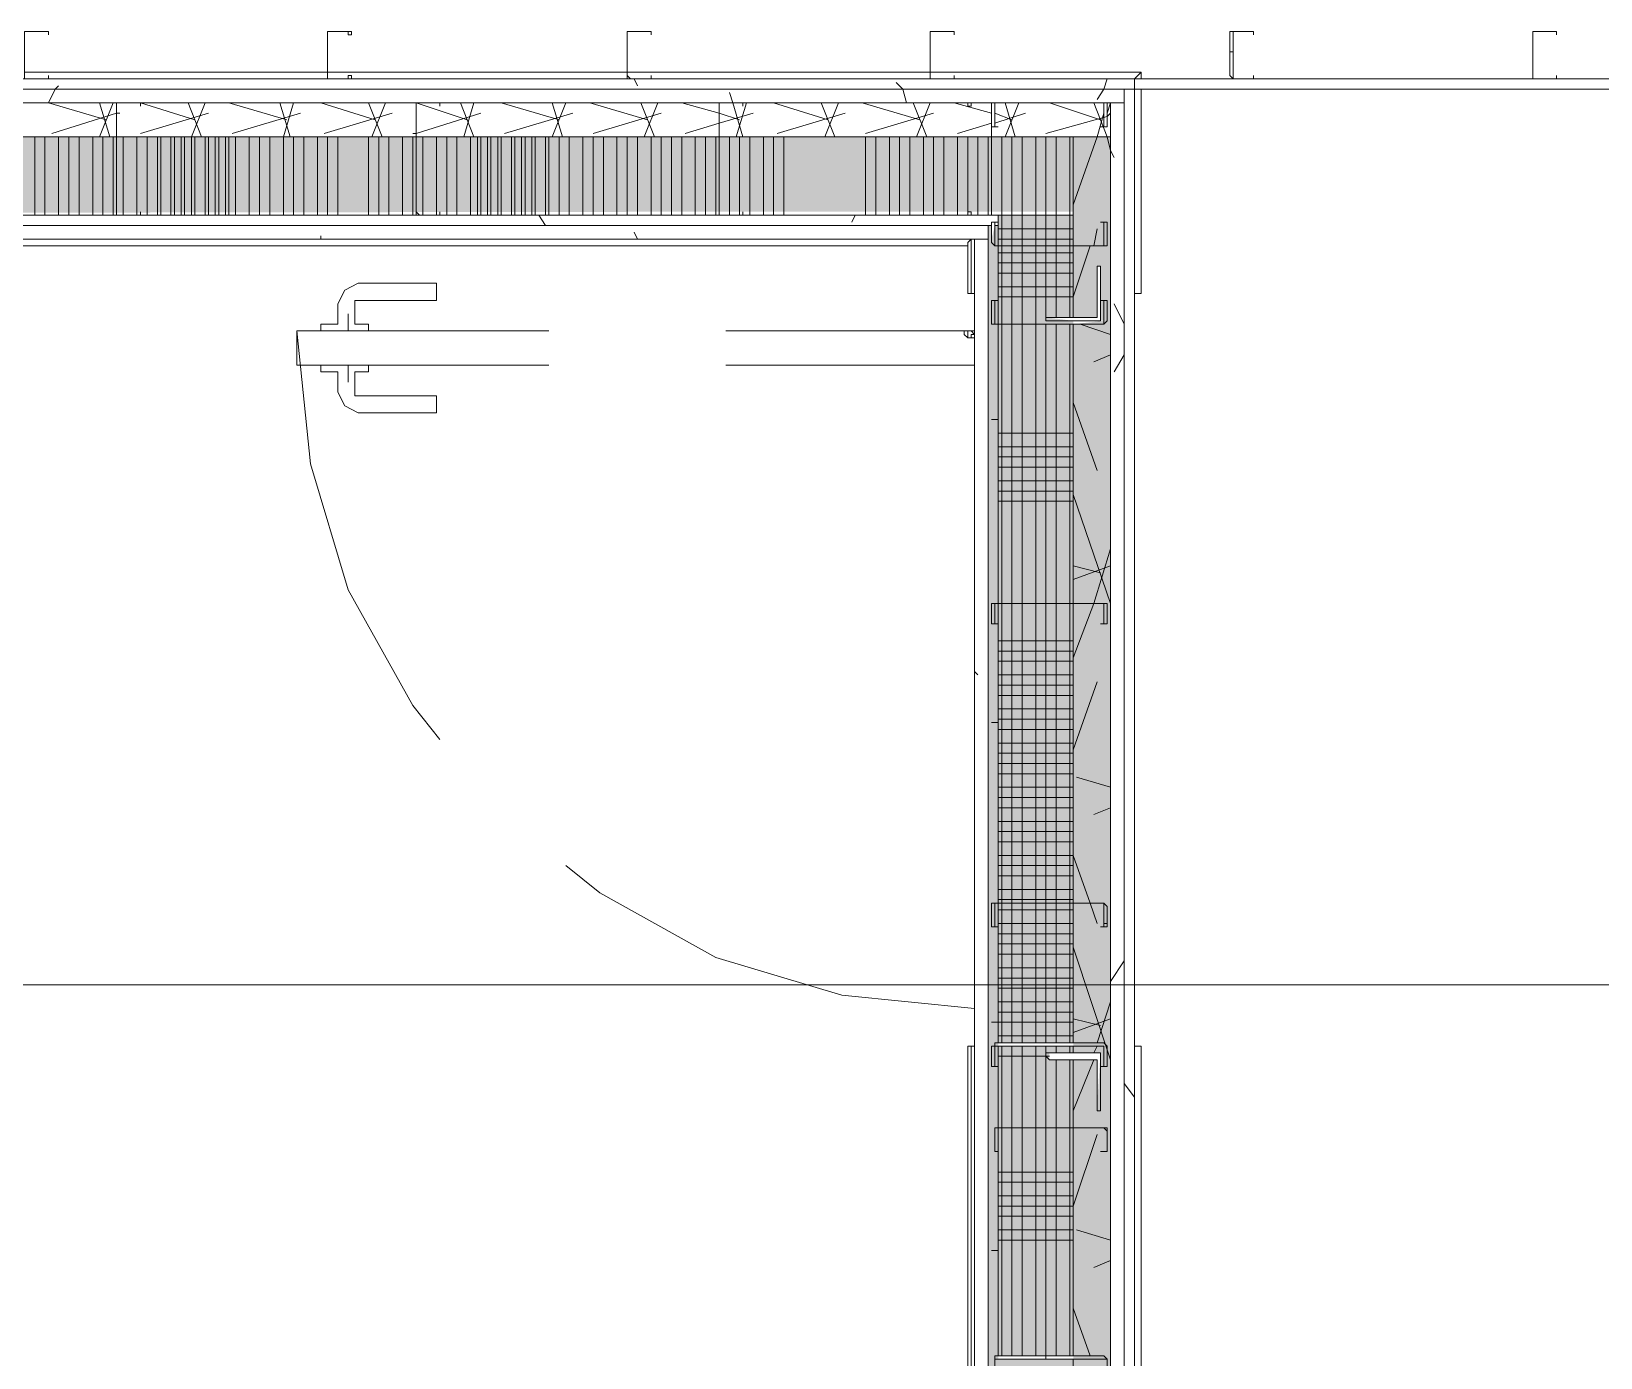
# Model space of a CAD drawing. Header units: metres. Extents: x -2 to 237, y -8 to 52.
# Drawn here: x 18.654 to 20.768, y 20.156 to 21.942 of the extents above; entities that cross this region are included whole.
import ezdxf

# ---------------------------------------------------------------- set-up
doc = ezdxf.new("R2010")
doc.units = ezdxf.units.M
doc.layers.add('HVAC - Ductos', color=5, linetype='Continuous', lineweight=0)
doc.layers.add('PDF2_Geometry', color=7, linetype='Continuous', lineweight=0, true_color=0xaaaaaa)
doc.layers.add('PDF2_Solid Fills', color=7, linetype='Continuous', lineweight=0, true_color=0xffffff)

msp = doc.modelspace()

# ---------------------------------------------------------------- hatches: boundary and pattern name
at = {"layer": 'PDF2_Solid Fills', "lineweight": 0, "transparency": 33554559}
for points in [[(19.4747, 21.6993), (20.0572, 21.6993), (20.0572, 21.8002), (16.191, 21.8002), (16.191, 21.6947)], [(20.0985, 21.5525), (20.0572, 21.5479), (20.0572, 20.5664), (20.0939, 20.5664), (20.0893, 20.4931), (20.0893, 20.5573), (20.0572, 20.5573), (20.0572, 17.3286), (20.1076, 17.3286), (20.1076, 21.8002), (20.0572, 21.8002), (20.0572, 21.6534), (20.0618, 21.6534), (20.0618, 21.5571), (20.0893, 21.5571), (20.0893, 21.6259), (20.0939, 21.6259), (20.0939, 21.5525)], [(20.0985, 21.5525), (20.0572, 21.5479), (20.0572, 20.5664), (20.0939, 20.5664), (20.0893, 20.4931), (20.0893, 20.5573), (20.0572, 20.5573), (20.0572, 17.3286), (20.1076, 17.3286), (20.1076, 21.8002), (20.0572, 21.8002), (20.0572, 21.5571), (20.0893, 21.5571), (20.0893, 21.6259), (20.0939, 21.6259), (20.0939, 21.5525)], [(19.9471, 21.6625), (19.9471, 21.6809), (19.9425, 21.6809), (19.9425, 17.4478), (19.9563, 17.4478), (19.9563, 21.6809), (19.9517, 21.6809)]]:
    msp.add_hatch(color=256, dxfattribs=at).paths.add_polyline_path(points)
h = msp.add_hatch(color=256, dxfattribs=at)
h.paths.add_polyline_path([(20.0572, 21.5571), (20.0572, 21.6947), (19.9563, 21.6947), (19.9563, 20.5802), (20.0572, 20.5802), (20.0572, 21.5479), (19.9609, 21.5525), (20.0205, 21.5571)])
h.paths.add_polyline_path([(20.0572, 18.122), (19.9563, 18.122), (19.9563, 17.4295), (20.0572, 17.4295)])
h.paths.add_polyline_path([(20.0572, 20.1537), (19.9563, 20.1537), (19.9563, 18.1266), (20.0572, 18.1266)])
h.paths.add_polyline_path([(20.0572, 20.5756), (19.9563, 20.5756), (19.9563, 20.1583), (20.0572, 20.1583), (20.0572, 20.5573), (20.0251, 20.5573), (20.0251, 20.5664), (20.0572, 20.5664)])
h = msp.add_hatch(color=256, dxfattribs=at)
h.paths.add_polyline_path([(20.0572, 21.5571), (20.0572, 21.6947), (19.9563, 21.6947), (19.9563, 20.5802), (20.0572, 20.5802), (20.0572, 21.5525), (20.0205, 21.5571)])
h.paths.add_polyline_path([(20.0572, 18.122), (19.9563, 18.122), (19.9563, 17.4295), (20.0572, 17.4295)])
h.paths.add_polyline_path([(20.0572, 20.1537), (19.9563, 20.1537), (19.9563, 18.1266), (20.0572, 18.1266)])
h.paths.add_polyline_path([(20.0572, 20.5756), (19.9563, 20.5756), (19.9563, 20.1583), (20.0572, 20.1583), (20.0572, 20.5573), (20.0251, 20.5573), (20.0251, 20.5664), (20.0572, 20.5664)])

# ---------------------------------------------------------------- linework, layer by layer
at = {"layer": 'HVAC - Ductos', "lineweight": 0}
msp.add_lwpolyline([(14.3106, 20.6582), (21.3092, 20.6582), (23.7537, 20.6582), (25.3406, 20.6582), (26.1294, 20.6582)], dxfattribs=at)
at = {"layer": 'PDF2_Geometry', "lineweight": 0}
for points in [[(18.6492, 21.8782), (18.6446, 21.8782), (18.6446, 21.8828), (18.6446, 21.9423), (18.6492, 21.9423), (18.6767, 21.9423), (18.6767, 21.9377), (18.6767, 21.9423), (18.6492, 21.9423), (18.6446, 21.9423), (18.6446, 21.8828), (18.6446, 21.8782), (18.6492, 21.8782), (18.6767, 21.8782)], [(19.0528, 21.8782), (19.0528, 21.8828), (19.0528, 21.9423), (19.0849, 21.9423), (19.0849, 21.9377), (19.0803, 21.9377), (19.0803, 21.9423), (19.0528, 21.9423), (19.0528, 21.8828), (19.0528, 21.8782), (19.0803, 21.8782), (19.0803, 21.8828), (19.0849, 21.8828), (19.0849, 21.8782)], [(19.461, 21.8782), (19.4564, 21.8782), (19.4564, 21.8828), (19.4564, 21.9423), (19.461, 21.9423), (19.4885, 21.9423), (19.4885, 21.9377), (19.4885, 21.9423), (19.461, 21.9423), (19.4564, 21.9423), (19.4564, 21.8828), (19.461, 21.8782), (19.4885, 21.8782)], [(19.8645, 21.8782), (19.8645, 21.8828), (19.8645, 21.9423), (19.8967, 21.9423), (19.8967, 21.9377), (19.8967, 21.9423), (19.8645, 21.9423), (19.8645, 21.8828), (19.8645, 21.8782), (19.8967, 21.8782)], [(20.2728, 21.8782), (20.2682, 21.8828), (20.2682, 21.9423), (20.2728, 21.9423), (20.3002, 21.9423), (20.3002, 21.9377), (20.3002, 21.9423), (20.2728, 21.9423), (20.2728, 21.8828), (20.2728, 21.8782), (20.3002, 21.8782)], [(20.6763, 21.8782), (20.6763, 21.8828), (20.6763, 21.9423), (20.7084, 21.9423), (20.7084, 21.9377), (20.7084, 21.9423), (20.6763, 21.9423), (20.6763, 21.8828), (20.6763, 21.8782), (20.7084, 21.8782)], [(18.6767, 21.8828), (18.6767, 21.8782)], [(19.4885, 21.8828), (19.4885, 21.8782)], [(19.8967, 21.8828), (19.8967, 21.8782)], [(20.3002, 21.8828), (20.3002, 21.8782)], [(20.7084, 21.8828), (20.7084, 21.8782)], [(21.4009, 21.8782), (14.994, 21.8782), (14.994, 21.8644), (21.4009, 21.8644)], [(20.1397, 21.8782), (19.8967, 21.8782), (20.1397, 21.8782), (16.1084, 21.8782), (16.2093, 21.8782), (16.1084, 21.8782)], [(16.1084, 17.4616), (16.1084, 17.246), (20.1397, 17.246), (20.1397, 17.4616), (20.1397, 21.6625), (20.1397, 21.8782), (16.1084, 21.8782), (16.1084, 21.6625)], [(20.1259, 17.2643), (20.1259, 17.2781), (20.1259, 17.4616), (20.1259, 21.6625), (20.1259, 21.846), (20.1259, 21.8644), (16.1222, 21.8644), (16.1222, 21.846), (16.1222, 21.6625), (16.1222, 17.4616), (16.1222, 17.2781), (16.1222, 17.2643)], [(20.1259, 21.8644), (16.1222, 21.8644), (16.1222, 21.846), (20.1259, 21.846)], [(19.0528, 21.8782), (18.6767, 21.8782)], [(19.461, 21.8782), (19.0849, 21.8782)], [(19.8645, 21.8782), (19.4885, 21.8782)], [(20.1397, 17.2643), (20.1397, 21.8644), (20.1259, 21.8644), (20.1259, 17.2643)], [(18.8006, 21.846), (18.7684, 21.846), (18.7684, 21.6993), (18.7684, 21.6947), (18.8006, 21.6947), (18.8006, 21.6993), (18.8006, 21.6947), (18.7684, 21.6947), (18.7684, 21.6993), (18.7684, 21.846), (18.8006, 21.846), (18.8006, 21.8414)], [(19.2041, 21.846), (19.1766, 21.846), (19.172, 21.846), (19.172, 21.6993), (19.172, 21.6947), (19.1766, 21.6947), (19.2041, 21.6947), (19.2041, 21.6993), (19.2041, 21.6947), (19.1766, 21.6947), (19.172, 21.6993), (19.172, 21.846), (19.1766, 21.846), (19.2041, 21.846), (19.2041, 21.8414)], [(19.6123, 21.846), (19.5802, 21.846), (19.5802, 21.6993), (19.5802, 21.6947), (19.6123, 21.6947), (19.6123, 21.6993), (19.6123, 21.6947), (19.5802, 21.6947), (19.5802, 21.6993), (19.5802, 21.846), (19.6123, 21.846), (19.6123, 21.8414)], [(19.9471, 21.846), (19.9471, 21.6993), (19.9471, 21.6947), (19.9151, 21.6947), (19.9151, 21.6993), (19.9196, 21.6993), (19.9196, 21.6947), (19.9471, 21.6947), (19.9471, 21.6993), (19.9471, 21.846), (19.9196, 21.846), (19.9196, 21.8414), (19.9151, 21.8414), (19.9151, 21.846)], [(19.9471, 21.846), (19.9517, 21.846), (20.0985, 21.846), (20.1031, 21.846), (20.1031, 21.8139), (20.0939, 21.8139), (20.0985, 21.8139), (20.0985, 21.846), (19.9517, 21.846), (19.9517, 21.8139), (19.9563, 21.8139), (19.9471, 21.8139)], [(20.1259, 17.2781), (20.1259, 21.846), (20.1076, 21.846), (20.1076, 17.2781)], [(18.7776, 21.8002), (18.7776, 21.6947)], [(19.3968, 21.6947), (19.3968, 21.8002)], [(19.5298, 21.8002), (19.5298, 21.6947)], [(19.5481, 21.8002), (19.5481, 21.6947)], [(19.5619, 21.8002), (19.5619, 21.6947)], [(19.5756, 21.8002), (19.5756, 21.6947)], [(19.594, 21.8002), (19.594, 21.6947)], [(19.6077, 21.8002), (19.6077, 21.6947)], [(19.6215, 21.8002), (19.6215, 21.6947)], [(19.8233, 21.8002), (19.8233, 21.6947)], [(19.8371, 21.8002), (19.8371, 21.6947)], [(19.8554, 21.8002), (19.8554, 21.6947)], [(19.8691, 21.8002), (19.8691, 21.6947)], [(19.8829, 21.8002), (19.8829, 21.6947)], [(19.9013, 21.8002), (19.9013, 21.6947)], [(19.9151, 21.8002), (19.9151, 21.6947)], [(20.0526, 21.8002), (20.0526, 21.6947)], [(18.7684, 21.6947), (18.3924, 21.6947)], [(19.1766, 21.6947), (18.8006, 21.6947)], [(19.5802, 21.6947), (19.2041, 21.6947)], [(19.9151, 21.6947), (19.6123, 21.6947)], [(20.0526, 21.6947), (20.0526, 21.6534), (20.0526, 21.5571), (20.0526, 21.6534)], [(19.9425, 17.4478), (19.9425, 17.4616), (19.9425, 21.6625), (19.9425, 21.6809), (16.3056, 21.6809), (16.3056, 21.6625), (16.3056, 17.4616), (16.3056, 17.4478)], [(16.3056, 21.6625), (19.9425, 21.6625), (19.9425, 21.6809), (16.3056, 21.6809)], [(19.9471, 21.6855), (19.9471, 21.658), (19.9517, 21.6534), (20.0985, 21.6534), (20.1031, 21.6534), (20.1031, 21.658), (20.1031, 21.6855), (20.0939, 21.6855), (20.0985, 21.6855), (20.0985, 21.658), (20.0985, 21.6534), (19.9517, 21.6534), (19.9517, 21.658), (19.9517, 21.6855), (19.9563, 21.6855)], [(16.324, 21.6625), (19.9242, 21.6625), (19.9242, 17.4616), (16.324, 17.4616)], [(19.9151, 21.6534), (19.9151, 21.5892), (19.9242, 21.5892), (19.9196, 21.5892), (19.9151, 21.5892), (19.9151, 21.6534), (16.3332, 21.6534), (16.3332, 21.658), (16.3286, 21.6625), (16.324, 21.6625), (16.324, 17.4616), (16.324, 21.6625), (19.9242, 21.6625), (19.9196, 21.6625), (19.9151, 21.658)], [(19.9196, 21.5892), (19.9196, 21.6625), (16.3286, 21.6625), (19.9196, 21.6625)], [(19.8875, 21.6625), (16.3423, 21.6625)], [(19.9151, 21.6534), (19.9151, 21.5892)], [(19.9242, 21.6625), (19.9242, 17.4616), (19.9425, 17.4616), (19.9425, 21.6625)], [(20.0205, 21.5525), (20.0205, 21.5571), (20.0251, 21.5571), (20.0893, 21.5571), (20.0893, 21.6213), (20.0893, 21.6259), (20.0939, 21.6259), (20.0939, 21.5525)], [(20.0205, 21.5525), (20.0205, 21.5571), (20.0251, 21.5571), (20.0893, 21.5571), (20.0893, 21.6213), (20.0893, 21.6259), (20.0939, 21.6259), (20.0939, 21.5525)], [(19.0895, 21.58), (19.0941, 21.58), (19.1995, 21.58), (19.1995, 21.603), (19.0941, 21.603), (19.0758, 21.5938), (19.0666, 21.5754), (19.0666, 21.5479), (19.0436, 21.5479), (19.0436, 21.5388), (19.1078, 21.5388), (19.1078, 21.5479), (19.0895, 21.5479), (19.0895, 21.5754)], [(20.1031, 21.5525), (20.0985, 21.5479), (19.9517, 21.5479), (19.9471, 21.5479), (19.9471, 21.5525), (19.9471, 21.58), (19.9563, 21.58), (19.9517, 21.58), (19.9517, 21.5525), (19.9517, 21.5479), (20.0985, 21.5479), (20.0985, 21.5525), (20.0985, 21.58), (20.0939, 21.58), (20.1031, 21.58)], [(20.0526, 21.5479), (20.0526, 21.1718), (20.0526, 20.7683), (20.0526, 20.5802), (20.0526, 20.7683), (20.0526, 21.1718)], [(20.0572, 21.5479), (20.0572, 21.1718), (20.0572, 20.7683), (20.0572, 20.5802), (20.0572, 20.7683), (20.0572, 21.1718)], [(19.9242, 21.5342), (19.9242, 21.5388), (19.9196, 21.5388), (19.9151, 21.5388), (19.9105, 21.5388), (19.9105, 21.5342), (19.9151, 21.5296), (19.9196, 21.5296), (19.9242, 21.5296)], [(19.9242, 21.5342), (19.9242, 21.5388), (19.9196, 21.5388), (19.9151, 21.5388), (19.9105, 21.5388), (19.9105, 21.5342), (19.9151, 21.5296), (19.9196, 21.5296), (19.9242, 21.5296)], [(19.9151, 21.5296), (19.9151, 21.5342), (19.9151, 21.5388), (19.9196, 21.5388), (19.9242, 21.5342), (19.9196, 21.5342), (19.9196, 21.5296), (19.9196, 21.5342), (19.9242, 21.5342), (19.9242, 21.5296), (19.9196, 21.5296), (19.9151, 21.5296), (19.9105, 21.5342), (19.9105, 21.5388), (19.9151, 21.5388), (19.9196, 21.5388), (19.9242, 21.5388), (19.9196, 21.5388), (19.9151, 21.5388), (19.9105, 21.5388), (19.9105, 21.5342), (19.9151, 21.5296), (19.9196, 21.5296), (19.9242, 21.5296), (19.9242, 21.5342), (19.9196, 21.5388), (19.9151, 21.5388), (19.9151, 21.5342)], [(19.9242, 21.5342), (19.9242, 21.5388), (19.9196, 21.5388), (19.9151, 21.5388), (19.9105, 21.5388), (19.9105, 21.5342), (19.9151, 21.5296), (19.9196, 21.5296), (19.9242, 21.5296)], [(19.9242, 21.5342), (19.9242, 21.5388), (19.9196, 21.5388), (19.9151, 21.5388), (19.9105, 21.5388), (19.9105, 21.5342), (19.9151, 21.5296), (19.9196, 21.5296), (19.9242, 21.5296)], [(19.9242, 21.5342), (19.9242, 21.5388), (19.9196, 21.5388), (19.9151, 21.5388), (19.9105, 21.5388), (19.9105, 21.5342), (19.9151, 21.5296), (19.9196, 21.5296), (19.9242, 21.5296)], [(19.9242, 21.5342), (19.9242, 21.5388), (19.9196, 21.5388), (19.9151, 21.5388), (19.9105, 21.5388), (19.9105, 21.5342), (19.9151, 21.5296), (19.9196, 21.5296), (19.9242, 21.5296)], [(19.9242, 21.5342), (19.9242, 21.5388), (19.9196, 21.5388), (19.9151, 21.5388), (19.9105, 21.5388), (19.9105, 21.5342), (19.9151, 21.5296), (19.9196, 21.5296), (19.9242, 21.5296)], [(19.9242, 21.5342), (19.9242, 21.5388), (19.9196, 21.5388), (19.9151, 21.5388), (19.9105, 21.5388), (19.9105, 21.5342), (19.9151, 21.5296), (19.9196, 21.5296), (19.9242, 21.5296)], [(19.9242, 21.5342), (19.9196, 21.5388), (19.9151, 21.5388), (19.9151, 21.5342), (19.9151, 21.5296), (19.9196, 21.5296), (19.9196, 21.5342)], [(19.9151, 21.5342), (19.9151, 21.5296), (19.9151, 21.5342), (19.9151, 21.5388), (19.9196, 21.5388), (19.9242, 21.5342), (19.9196, 21.5342), (19.9196, 21.5296), (19.9196, 21.5342), (19.9242, 21.5342), (19.9196, 21.5388), (19.9151, 21.5388)], [(19.9151, 21.5342), (19.9151, 21.5296), (19.9151, 21.5342), (19.9151, 21.5388), (19.9196, 21.5388), (19.9242, 21.5342), (19.9196, 21.5342), (19.9196, 21.5296), (19.9196, 21.5342), (19.9242, 21.5342), (19.9196, 21.5388), (19.9151, 21.5388)], [(19.0895, 21.4516), (19.0941, 21.4516), (19.1995, 21.4516), (19.1995, 21.4287), (19.0941, 21.4287), (19.0758, 21.4379), (19.0666, 21.4562), (19.0666, 21.4837), (19.0436, 21.4837), (19.0436, 21.4929), (19.1078, 21.4929), (19.1078, 21.4837), (19.0895, 21.4837), (19.0895, 21.4562)], [(19.9471, 21.1718), (19.9517, 21.1718), (20.0985, 21.1718), (20.1031, 21.1718), (20.1031, 21.1443), (20.0939, 21.1443), (20.0985, 21.1443), (20.0985, 21.1718), (19.9517, 21.1718), (19.9517, 21.1443), (19.9563, 21.1443), (19.9471, 21.1443)], [(19.9563, 20.8324), (20.0572, 20.8324)], [(19.9471, 20.7637), (19.9471, 20.7683), (19.9517, 20.7683), (20.0985, 20.7683), (20.1031, 20.7637), (20.1031, 20.7361), (20.0939, 20.7361), (20.0985, 20.7361), (20.0985, 20.7637), (20.0985, 20.7683), (19.9517, 20.7683), (19.9517, 20.7637), (19.9517, 20.7361), (19.9563, 20.7361), (19.9471, 20.7361)], [(19.9471, 20.5756), (19.9517, 20.5756), (19.9517, 20.5802), (20.0985, 20.5802), (20.1031, 20.5756), (20.1031, 20.5481), (20.0939, 20.5481), (20.0985, 20.5481), (20.0985, 20.5756), (19.9517, 20.5756), (19.9517, 20.5481), (19.9563, 20.5481), (19.9471, 20.5481)], [(20.0526, 20.5756), (20.0526, 20.5664)], [(20.1397, 20.5756), (20.1397, 19.6262), (20.1765, 19.6262), (20.1765, 19.6079), (20.1765, 19.6262), (20.1397, 19.6262), (20.1397, 20.5756), (20.1489, 20.5756), (20.1489, 19.6262), (20.1489, 20.5756)], [(20.0939, 20.4885), (20.0893, 20.4885), (20.0893, 20.4931), (20.0893, 20.5573), (20.0251, 20.5573), (20.0205, 20.5618), (20.0205, 20.5664), (20.0939, 20.5664)], [(20.0939, 20.4885), (20.0893, 20.4885), (20.0893, 20.4931), (20.0893, 20.5573), (20.0251, 20.5573), (20.0205, 20.5618), (20.0205, 20.5664), (20.0939, 20.5664)], [(20.0526, 20.5573), (20.0526, 20.4656), (20.0526, 20.1583), (20.0526, 20.4656)], [(20.0572, 20.5573), (20.0572, 20.4656), (20.0572, 20.1583), (20.0572, 20.4656)], [(19.9517, 20.461), (19.9517, 20.4656), (20.0985, 20.4656), (20.1031, 20.4656), (20.1031, 20.461), (20.1031, 20.4335), (20.0939, 20.4335), (20.1031, 20.4335), (20.1031, 20.461), (20.0985, 20.4656), (19.9517, 20.4656), (19.9517, 20.461), (19.9517, 20.4335)], [(19.9563, 20.4335), (19.9517, 20.4335)], [(19.9517, 20.1537), (19.9517, 20.1583), (20.0985, 20.1583), (20.1031, 20.1537), (20.1031, 20.1262), (20.0939, 20.1262), (20.1031, 20.1262), (20.1031, 20.1537), (20.0985, 20.1537), (19.9517, 20.1537), (19.9517, 20.1262)]]:
    msp.add_lwpolyline(points, close=True, dxfattribs=at)
at = {"layer": 'PDF2_Geometry', "color": 254, "lineweight": 0, "true_color": 0xd2d2d2}
for points in [[(18.663, 21.9423), (18.6675, 21.9423)], [(20.6763, 21.9377), (20.6763, 21.9423), (20.6809, 21.9423)], [(20.2682, 21.9148), (20.2728, 21.9148)], [(19.172, 21.8231), (19.172, 21.8277)], [(19.9471, 21.7131), (19.9471, 21.7176)], [(20.0068, 21.6534), (20.0114, 21.6534)], [(20.0297, 21.1718), (20.0342, 21.1718)], [(20.0985, 20.7407), (20.1031, 20.7407)], [(20.0205, 20.1537), (20.0205, 20.1583)]]:
    msp.add_lwpolyline(points, dxfattribs=at)
at = {"layer": 'PDF2_Geometry', "lineweight": 0}
for points in [[(18.6446, 21.8873), (19.0528, 21.8873), (19.4564, 21.8873), (19.8645, 21.8873), (20.1489, 21.8873), (20.1489, 21.8782), (20.1489, 21.8873), (20.1397, 21.8782), (16.1084, 21.8782)], [(20.1397, 21.5892), (20.1489, 21.5892), (20.1489, 21.8644), (20.1489, 21.5892), (20.1397, 21.5892), (20.1397, 21.8644), (20.1397, 21.6625), (20.1397, 21.8644), (20.1397, 21.8782), (20.1489, 21.8873), (19.8645, 21.8873), (19.4564, 21.8873), (19.0528, 21.8873), (18.6446, 21.8873)], [(14.994, 21.8782), (14.994, 21.8644), (21.4009, 21.8644), (21.4009, 21.8782), (22.2907, 21.8782), (22.2907, 21.8644), (23.7537, 21.8644), (23.7537, 21.8782), (24.6435, 21.8782), (24.6435, 21.8644), (25.7763, 21.8644)], [(16.2093, 21.8782), (16.1084, 21.8782), (16.1084, 21.8644), (20.1397, 21.8644), (20.1397, 21.8782), (19.8967, 21.8782)], [(19.0528, 21.8782), (18.6767, 21.8782)], [(19.461, 21.8782), (19.0849, 21.8782)], [(19.8645, 21.8782), (19.4885, 21.8782)], [(20.1397, 17.246), (20.1397, 21.8782), (20.1397, 17.246)], [(20.1397, 21.8644), (20.1397, 21.5892), (20.1397, 20.5756)], [(16.1222, 17.2643), (20.1259, 17.2643), (20.1259, 17.2781), (19.9471, 17.2781), (20.1076, 17.2781), (20.1076, 17.3285), (20.1076, 17.4616), (20.1076, 21.6625), (20.1076, 21.8002), (20.1076, 21.846), (16.1405, 21.846)], [(18.3603, 21.8002), (18.7684, 21.8002), (19.172, 21.8002), (19.5802, 21.8002), (19.9471, 21.8002), (20.1076, 21.8002), (20.1076, 21.846), (16.1405, 21.846)], [(18.3603, 21.8002), (18.7684, 21.8002), (19.172, 21.8002), (19.5802, 21.8002), (19.9471, 21.8002), (20.0572, 21.8002), (20.0572, 21.6947), (20.0572, 21.6625), (19.9563, 21.6625), (19.9563, 21.6534), (19.9563, 21.5479), (19.9563, 21.1718), (19.9563, 20.7683), (19.9563, 20.5802), (19.9563, 20.7683), (19.9563, 21.1718), (19.9563, 21.5479), (19.9563, 21.6534), (19.9563, 21.6947), (19.9471, 21.6947)], [(19.9563, 21.6625), (19.9563, 21.6809), (19.9563, 21.6947), (19.9471, 21.6947), (20.0572, 21.6947), (20.0572, 21.8002), (19.9471, 21.8002), (19.5802, 21.8002), (19.172, 21.8002), (18.7684, 21.8002), (18.3603, 21.8002)], [(18.6584, 21.6947), (18.6584, 21.8002)], [(18.6721, 21.6947), (18.6721, 21.8002)], [(18.6905, 21.6947), (18.6905, 21.8002)], [(18.7043, 21.6947), (18.7043, 21.8002)], [(18.718, 21.6947), (18.718, 21.8002)], [(18.7364, 21.6947), (18.7364, 21.8002)], [(18.7501, 21.6947), (18.7501, 21.8002)], [(18.7638, 21.6947), (18.7638, 21.8002)], [(18.796, 21.6947), (18.796, 21.8002)], [(18.8098, 21.6947), (18.8098, 21.8002)], [(18.8235, 21.6947), (18.8235, 21.8002)], [(18.8281, 21.8002), (18.8281, 21.6947)], [(18.8418, 21.6947), (18.8418, 21.8002)], [(18.8464, 21.8002), (18.8464, 21.6947)], [(18.8556, 21.6947), (18.8556, 21.8002)], [(18.8602, 21.8002), (18.8602, 21.6947)], [(18.8693, 21.6947), (18.8693, 21.8002)], [(18.8739, 21.8002), (18.8739, 21.6947)], [(18.8877, 21.6947), (18.8877, 21.8002)], [(18.8923, 21.8002), (18.8923, 21.6947)], [(18.9015, 21.6947), (18.9015, 21.8002)], [(18.9061, 21.8002), (18.9061, 21.6947)], [(18.9152, 21.6947), (18.9152, 21.8002)], [(18.9198, 21.8002), (18.9198, 21.6947)], [(18.9289, 21.6947), (18.9289, 21.8002)], [(18.9473, 21.6947), (18.9473, 21.8002)], [(18.9611, 21.6947), (18.9611, 21.8002)], [(18.9749, 21.6947), (18.9749, 21.8002)], [(18.9932, 21.6947), (18.9932, 21.8002)], [(19.0069, 21.6947), (19.0069, 21.8002)], [(19.0207, 21.6947), (19.0207, 21.8002)], [(19.039, 21.6947), (19.039, 21.8002)], [(19.0528, 21.6947), (19.0528, 21.8002)], [(19.0666, 21.6947), (19.0666, 21.8002)], [(19.1078, 21.8002), (19.1078, 21.6947)], [(19.1216, 21.8002), (19.1216, 21.6947)], [(19.1354, 21.8002), (19.1354, 21.6947)], [(19.1537, 21.8002), (19.1537, 21.6947)], [(19.1675, 21.8002), (19.1675, 21.6947)], [(19.1812, 21.8002), (19.1812, 21.6947)], [(19.1995, 21.8002), (19.1995, 21.6947)], [(19.2133, 21.8002), (19.2133, 21.6947)], [(19.2271, 21.8002), (19.2271, 21.6947)], [(19.2455, 21.8002), (19.2455, 21.6947)], [(19.2546, 21.6947), (19.2546, 21.8002)], [(19.2592, 21.8002), (19.2592, 21.6947)], [(19.2683, 21.6947), (19.2683, 21.8002)], [(19.2729, 21.8002), (19.2729, 21.6947)], [(19.2821, 21.6947), (19.2821, 21.8002)], [(19.2867, 21.8002), (19.2867, 21.6947)], [(19.3004, 21.6947), (19.3004, 21.8002)], [(19.305, 21.8002), (19.305, 21.6947)], [(19.3142, 21.6947), (19.3142, 21.8002)], [(19.3188, 21.8002), (19.3188, 21.6947)], [(19.328, 21.6947), (19.328, 21.8002)], [(19.3326, 21.8002), (19.3326, 21.6947)], [(19.3463, 21.6947), (19.3463, 21.8002)], [(19.3509, 21.8002), (19.3509, 21.6947)], [(19.3647, 21.8002), (19.3647, 21.6947)], [(19.3784, 21.8002), (19.3784, 21.6947)], [(19.4106, 21.8002), (19.4106, 21.6947)], [(19.4243, 21.8002), (19.4243, 21.6947)], [(19.4426, 21.8002), (19.4426, 21.6947)], [(19.4564, 21.8002), (19.4564, 21.6947)], [(19.4701, 21.8002), (19.4701, 21.6947)], [(19.4885, 21.8002), (19.4885, 21.6947)], [(19.5023, 21.8002), (19.5023, 21.6947)], [(19.516, 21.8002), (19.516, 21.6947)], [(19.6399, 21.8002), (19.6399, 21.6947)], [(19.6536, 21.8002), (19.6536, 21.6947)], [(19.6674, 21.8002), (19.6674, 21.6947)], [(19.7774, 21.6947), (19.7774, 21.8002)], [(19.7912, 21.6947), (19.7912, 21.8002)], [(19.8096, 21.6947), (19.8096, 21.8002)], [(19.9288, 21.6947), (19.9288, 21.8002)], [(19.9425, 21.6947), (19.9425, 21.8002)], [(19.9609, 20.5802), (19.9609, 20.7683), (19.9609, 21.1718), (19.9609, 21.5479), (19.9609, 21.6534), (19.9609, 21.6947), (19.9609, 21.8002)], [(19.9746, 20.5802), (19.9746, 20.7683), (19.9746, 21.1718), (19.9746, 21.5479), (19.9746, 21.6534), (19.9746, 21.6947), (19.9746, 21.8002)], [(19.9884, 20.5802), (19.9884, 20.7683), (19.9884, 21.1718), (19.9884, 21.5479), (19.9884, 21.6534), (19.9884, 21.6947), (19.9884, 21.8002)], [(20.0068, 20.5802), (20.0068, 20.7683), (20.0068, 21.1718), (20.0068, 21.5479), (20.0068, 21.6534), (20.0068, 21.6947), (20.0068, 21.8002)], [(20.0205, 21.5525), (20.0205, 21.6534), (20.0205, 21.6947), (20.0205, 21.8002)], [(20.0342, 21.5571), (20.0342, 21.6534), (20.0342, 21.6947), (20.0342, 21.8002)], [(20.0572, 20.1537), (20.0572, 19.7501), (20.0572, 19.3419), (20.0572, 18.9383), (20.0572, 18.5301), (20.0572, 18.1266), (20.0572, 17.7184), (20.0572, 17.3285), (20.1076, 17.3285), (20.1076, 21.8002), (20.0572, 21.8002), (20.0572, 21.6534), (20.0572, 21.5571)], [(18.7684, 21.6947), (18.3924, 21.6947)], [(19.1766, 21.6947), (18.8006, 21.6947)], [(19.5802, 21.6947), (19.2041, 21.6947)], [(19.9151, 21.6947), (19.6123, 21.6947)], [(19.9563, 20.5802), (19.9563, 20.7683), (19.9563, 21.1718), (19.9563, 21.5479), (19.9563, 21.6534), (19.9563, 21.6809), (19.9517, 21.6809), (19.9563, 21.6809), (19.9563, 21.6947), (20.0572, 21.6947), (20.0572, 21.6534), (20.0572, 21.5571), (20.0572, 21.6534), (20.0572, 21.6625)], [(16.2919, 21.6809), (19.9471, 21.6809), (19.9425, 21.6809), (19.9425, 17.4478)], [(20.0572, 21.6763), (19.9563, 21.6763)], [(16.324, 17.4616), (19.9242, 17.4616), (16.324, 17.4616), (19.9242, 17.4616), (19.9242, 21.6625), (16.324, 21.6625), (19.9242, 21.6625), (16.324, 21.6625)], [(16.3332, 21.6534), (19.9151, 21.6534), (19.9151, 21.658), (19.9196, 21.6625), (19.9242, 21.6625), (19.9242, 21.5892), (19.9242, 21.6625), (19.9242, 21.5892), (19.9242, 21.6625), (19.9242, 21.5892), (19.9242, 21.6625), (19.9242, 21.5892), (19.9242, 21.6625), (19.9196, 21.6625), (19.9151, 21.658), (19.9151, 21.6534), (19.9151, 21.658), (19.9196, 21.6625), (19.9242, 21.6625), (16.324, 21.6625)], [(16.324, 21.6625), (19.9242, 21.6625), (16.324, 21.6625)], [(16.3332, 21.6534), (19.9151, 21.6534), (16.3332, 21.6534)], [(19.9151, 21.5892), (19.9151, 21.6534)], [(19.9151, 21.6534), (19.9151, 21.5892)], [(19.9242, 21.6625), (19.9242, 17.4616), (19.9242, 21.6625)], [(20.1397, 17.4616), (20.1397, 21.6625)], [(20.0572, 21.6442), (19.9563, 21.6442)], [(20.0572, 21.6305), (19.9563, 21.6305)], [(20.0572, 21.6167), (19.9563, 21.6167)], [(19.9242, 17.4662), (19.9242, 20.5756), (19.9242, 21.5892), (19.9151, 21.5892), (19.9196, 21.5892), (19.9242, 21.5892)], [(20.0572, 21.5984), (19.9563, 21.5984)], [(20.0572, 21.5846), (19.9563, 21.5846)], [(19.0803, 21.5617), (19.0803, 21.5388)], [(20.0205, 20.5802), (20.0205, 20.7683), (20.0205, 21.1718), (20.0205, 21.5479)], [(20.0342, 20.5802), (20.0342, 20.7683), (20.0342, 21.1718), (20.0342, 21.5479)], [(20.0572, 21.5479), (20.0572, 21.1718), (20.0572, 20.7683), (20.0572, 20.5802)], [(19.2041, 20.9884), (19.1675, 21.0343), (19.0803, 21.1902), (19.0298, 21.3599), (19.0115, 21.5388), (19.3509, 21.5388)], [(19.3509, 21.4929), (19.0115, 21.4929), (19.0115, 21.5388)], [(19.9151, 21.5296), (19.9151, 21.5342), (19.9151, 21.5388), (19.9196, 21.5388), (19.9242, 21.5342), (19.9196, 21.5342), (19.9196, 21.5296), (19.9196, 21.5342), (19.9242, 21.5342), (19.9242, 21.5296), (19.9196, 21.5296), (19.9151, 21.5296), (19.9105, 21.5342), (19.9105, 21.5388), (19.9151, 21.5388), (19.9196, 21.5388), (19.9242, 21.5388), (19.9196, 21.5388), (19.9151, 21.5388), (19.9105, 21.5388), (19.9105, 21.5342), (19.9151, 21.5296), (19.9196, 21.5296), (19.9242, 21.5296), (19.9242, 21.5342), (19.9196, 21.5342), (19.9196, 21.5296), (19.9196, 21.5342), (19.9242, 21.5342), (19.9196, 21.5388), (19.9151, 21.5388), (19.9151, 21.5342), (19.9151, 21.5296), (19.9151, 21.5342), (19.9151, 21.5388), (19.9196, 21.5388), (19.9242, 21.5342), (19.9196, 21.5342), (19.9196, 21.5296), (19.9196, 21.5342), (19.9242, 21.5342), (19.9196, 21.5388), (19.9151, 21.5388), (19.9151, 21.5342), (19.9151, 21.5296), (19.9151, 21.5342), (19.9151, 21.5388), (19.9196, 21.5388), (19.9242, 21.5342), (19.9196, 21.5342), (19.9196, 21.5296), (19.9196, 21.5342), (19.9242, 21.5342), (19.9196, 21.5388), (19.9151, 21.5388), (19.9151, 21.5342), (19.9151, 21.5296), (19.9151, 21.5342), (19.9151, 21.5388), (19.9196, 21.5388), (19.9242, 21.5342), (19.9196, 21.5342), (19.9196, 21.5296), (19.9196, 21.5342), (19.9242, 21.5342), (19.9196, 21.5388), (19.9151, 21.5388), (19.9151, 21.5342), (19.9151, 21.5296), (19.9151, 21.5342), (19.9151, 21.5388), (19.9196, 21.5388), (19.9242, 21.5342), (19.9196, 21.5342), (19.9196, 21.5296), (19.9196, 21.5342), (19.9242, 21.5342), (19.9196, 21.5388), (19.9151, 21.5388), (19.9151, 21.5342), (19.9151, 21.5296), (19.9151, 21.5342), (19.9151, 21.5388), (19.9196, 21.5388), (19.9242, 21.5342), (19.9242, 21.5296), (19.9196, 21.5296), (19.9151, 21.5296), (19.9105, 21.5342), (19.9105, 21.5388), (19.9151, 21.5388), (19.9196, 21.5388), (19.9242, 21.5388), (19.9196, 21.5388), (19.9151, 21.5388), (19.9105, 21.5388), (19.9105, 21.5342), (19.9151, 21.5296), (19.9196, 21.5296), (19.9242, 21.5296), (19.9242, 21.5342), (19.9242, 20.6261), (19.7453, 20.6444), (19.5756, 20.6949), (19.4197, 20.7821), (19.3738, 20.8187)], [(19.5894, 21.5388), (19.9242, 21.5388), (19.9242, 21.4929), (19.5894, 21.4929)], [(19.9242, 21.5342), (19.9242, 21.5296), (19.9196, 21.5296), (19.9151, 21.5296), (19.9105, 21.5342), (19.9105, 21.5388), (19.9151, 21.5388), (19.9196, 21.5388), (19.9242, 21.5388), (19.9196, 21.5388), (19.9151, 21.5388), (19.9105, 21.5388), (19.9105, 21.5342), (19.9151, 21.5296), (19.9196, 21.5296), (19.9242, 21.5296), (19.9242, 21.5342), (19.9196, 21.5388), (19.9151, 21.5388), (19.9151, 21.5342), (19.9151, 21.5296), (19.9151, 21.5342), (19.9151, 21.5388), (19.9196, 21.5388), (19.9242, 21.5342), (19.9196, 21.5342), (19.9196, 21.5296)], [(19.0803, 21.47), (19.0803, 21.4929)], [(20.0572, 21.4011), (19.9563, 21.4011)], [(20.0572, 21.3828), (19.9563, 21.3828)], [(20.0572, 21.3691), (19.9563, 21.3691)], [(20.0572, 21.3553), (19.9563, 21.3553)], [(20.0572, 21.3369), (19.9563, 21.3369)], [(20.0572, 21.3232), (19.9563, 21.3232)], [(20.0572, 21.3094), (19.9563, 21.3094)], [(20.0572, 21.1214), (19.9563, 21.1214)], [(20.0572, 21.1076), (19.9563, 21.1076)], [(20.0572, 21.0939), (19.9563, 21.0939)], [(20.0572, 21.0755), (19.9563, 21.0755)], [(20.0572, 21.0618), (19.9563, 21.0618)], [(20.0572, 21.048), (19.9563, 21.048)], [(20.0572, 21.0297), (19.9563, 21.0297)], [(20.0572, 21.0159), (19.9563, 21.0159)], [(20.0572, 21.0021), (19.9563, 21.0021)], [(20.0572, 20.9838), (19.9563, 20.9838)], [(20.0572, 20.9701), (19.9563, 20.9701)], [(20.0572, 20.9563), (19.9563, 20.9563)], [(20.0572, 20.9425), (19.9563, 20.9425)], [(20.0572, 20.9242), (19.9563, 20.9242)], [(20.0572, 20.9104), (19.9563, 20.9104)], [(20.0572, 20.8966), (19.9563, 20.8966)], [(20.0572, 20.8783), (19.9563, 20.8783)], [(20.0572, 20.8646), (19.9563, 20.8646)], [(20.0572, 20.8508), (19.9563, 20.8508)], [(20.0572, 20.8187), (19.9563, 20.8187)], [(20.0572, 20.8049), (19.9563, 20.8049)], [(20.0572, 20.7866), (19.9563, 20.7866)], [(20.0572, 20.7729), (19.9563, 20.7729)], [(20.0572, 20.7591), (19.9563, 20.7591)], [(20.0572, 20.7407), (19.9563, 20.7407)], [(20.0572, 20.727), (19.9563, 20.727)], [(20.0572, 20.7132), (19.9563, 20.7132)], [(20.0572, 20.6995), (19.9563, 20.6995)], [(20.0572, 20.6811), (19.9563, 20.6811)], [(20.0572, 20.6673), (19.9563, 20.6673)], [(20.0572, 20.6536), (19.9563, 20.6536)], [(20.0572, 20.6352), (19.9563, 20.6352)], [(20.0572, 20.6215), (19.9563, 20.6215)], [(20.0572, 20.6078), (19.9563, 20.6078)], [(20.0572, 20.5894), (19.9563, 20.5894)], [(19.9242, 20.5756), (19.9151, 20.5756), (19.9151, 17.4753), (16.3332, 17.4753)], [(16.3332, 17.4753), (19.9151, 17.4753), (19.9151, 20.5756), (19.9151, 17.4753), (19.9151, 17.4708), (19.9196, 17.4662), (19.9242, 17.4662), (19.9242, 17.4616), (19.9242, 20.5756), (19.9242, 17.4616), (19.9242, 17.4662), (19.9196, 17.4662), (19.9151, 17.4708), (19.9151, 17.4753), (16.3332, 17.4753)], [(19.9242, 17.4616), (19.9242, 20.5756), (19.9151, 20.5756), (19.9196, 20.5756), (19.9196, 17.4662), (19.9196, 20.5756), (19.9242, 20.5756), (19.9196, 20.5756), (19.9151, 20.5756), (19.9151, 17.4753)], [(19.9242, 17.4616), (19.9242, 20.5756), (19.9242, 17.4662)], [(20.0572, 20.5664), (20.0572, 20.5756), (20.0572, 20.5664), (20.0572, 20.5756), (19.9563, 20.5756), (19.9563, 20.4656), (19.9563, 20.1583), (19.9563, 20.4656), (19.9563, 20.5756), (19.9563, 20.4656), (19.9563, 20.1583)], [(19.9609, 20.1583), (19.9609, 20.4656), (19.9609, 20.5756)], [(19.9746, 20.1583), (19.9746, 20.4656), (19.9746, 20.5756)], [(19.9884, 20.1583), (19.9884, 20.4656), (19.9884, 20.5756)], [(20.0068, 20.1583), (20.0068, 20.4656), (20.0068, 20.5756)], [(20.0205, 20.5664), (20.0205, 20.5756)], [(20.0342, 20.5664), (20.0342, 20.5756)], [(20.0251, 20.5618), (19.9563, 20.5618)], [(20.0205, 20.1583), (20.0205, 20.4656), (20.0205, 20.5618)], [(20.0342, 20.1583), (20.0342, 20.4656), (20.0342, 20.5573)], [(20.0572, 20.5573), (20.0572, 20.4656), (20.0572, 20.1583)], [(20.0572, 20.4059), (19.9563, 20.4059)], [(20.0572, 20.3921), (19.9563, 20.3921)], [(20.0572, 20.3738), (19.9563, 20.3738)], [(20.0572, 20.3601), (19.9563, 20.3601)], [(20.0572, 20.3463), (19.9563, 20.3463)], [(20.0572, 20.328), (19.9563, 20.328)], [(20.0572, 20.3142), (19.9563, 20.3142)]]:
    msp.add_lwpolyline(points, dxfattribs=at)
at = {"layer": 'PDF2_Geometry', "color": 254, "lineweight": 0, "true_color": 0xeaeaea}
for points in [[(18.6767, 21.846), (18.6859, 21.8644), (18.6905, 21.869), (18.6859, 21.8644)], [(19.4656, 21.8782), (19.4701, 21.869)], [(19.594, 21.8598), (19.5986, 21.846)], [(19.8279, 21.8644), (19.8325, 21.846), (19.8279, 21.8644), (19.8187, 21.8736)], [(20.0893, 21.8506), (20.0985, 21.8644), (20.1031, 21.8782), (20.0985, 21.8644)], [(20.1076, 21.7818), (20.1122, 21.7726)], [(19.3372, 21.6947), (19.3463, 21.6809)], [(19.7591, 21.6855), (19.7637, 21.6947)], [(19.4656, 21.6717), (19.4701, 21.6625)], [(19.0436, 21.6625), (19.0436, 21.6671)], [(20.1122, 21.5754), (20.1259, 21.5479), (20.1259, 21.5433), (20.1259, 21.5479)], [(20.1122, 21.4837), (20.1259, 21.5066), (20.1259, 21.5112), (20.1259, 21.5066)], [(19.9563, 21.4195), (19.9471, 21.4195)], [(19.9242, 21.0801), (19.9288, 21.0755)], [(19.9563, 21.0113), (19.9471, 21.0113)], [(20.1076, 20.6628), (20.1259, 20.6903)], [(19.9563, 20.6078), (19.9471, 20.6078)], [(20.1259, 20.5252), (20.1397, 20.5069)], [(19.9563, 20.3967), (19.9563, 20.4013)], [(19.9563, 20.3004), (19.9471, 20.3004)]]:
    msp.add_lwpolyline(points, close=True, dxfattribs=at)
at = {"layer": 'PDF2_Geometry', "color": 254, "lineweight": 0, "true_color": 0xdddddd}
for points in [[(18.6767, 21.846), (18.7547, 21.8231)], [(18.7455, 21.846), (18.7593, 21.8002)], [(18.7638, 21.846), (18.7455, 21.8002)], [(18.8006, 21.846), (18.8739, 21.8231)], [(18.8648, 21.846), (18.8831, 21.8002)], [(18.8877, 21.846), (18.8693, 21.8002)], [(18.9198, 21.846), (18.9978, 21.8231)], [(18.9886, 21.846), (19.0024, 21.8002)], [(19.0069, 21.846), (18.9932, 21.8002)], [(19.0436, 21.846), (19.117, 21.8231)], [(19.1078, 21.846), (19.1262, 21.8002)], [(19.1308, 21.846), (19.1124, 21.8002)], [(19.1629, 21.846), (19.172, 21.846), (19.2409, 21.8231), (19.172, 21.846)], [(19.2317, 21.846), (19.25, 21.8002)], [(19.25, 21.846), (19.2363, 21.8002)], [(19.2867, 21.846), (19.3647, 21.8231)], [(19.3555, 21.846), (19.3692, 21.8002)], [(19.3738, 21.846), (19.3555, 21.8002)], [(19.406, 21.846), (19.4839, 21.8231)], [(19.4747, 21.846), (19.4931, 21.8002)], [(19.4977, 21.846), (19.4793, 21.8002)], [(19.5298, 21.846), (19.5802, 21.8322), (19.6077, 21.8231), (19.5802, 21.8322)], [(19.5986, 21.846), (19.6123, 21.8002)], [(19.6169, 21.846), (19.6031, 21.8002)], [(19.6536, 21.846), (19.727, 21.8231)], [(19.7178, 21.846), (19.7362, 21.8002)], [(19.7408, 21.846), (19.7224, 21.8002)], [(19.7728, 21.846), (19.8508, 21.8231)], [(19.8417, 21.846), (19.86, 21.8002)], [(19.8645, 21.846), (19.8462, 21.8002)], [(19.8967, 21.846), (19.9471, 21.8322)], [(19.9655, 21.846), (19.9792, 21.8002)], [(19.9838, 21.846), (19.9655, 21.8002)], [(20.0159, 21.846), (20.0205, 21.846)], [(20.0251, 21.846), (20.0939, 21.8231)], [(20.1031, 21.8002), (20.1076, 21.7818), (20.1031, 21.8002), (20.0848, 21.846)], [(20.1076, 21.846), (20.1031, 21.8322)], [(18.773, 21.8322), (18.7684, 21.8322), (18.6813, 21.8048), (18.7684, 21.8322)], [(18.8923, 21.8322), (18.8006, 21.8048)], [(19.0161, 21.8322), (18.9244, 21.8048)], [(19.14, 21.8322), (19.0482, 21.8048)], [(19.2592, 21.8322), (19.172, 21.8048), (19.1675, 21.8048), (19.172, 21.8048)], [(19.383, 21.8322), (19.2913, 21.8048)], [(19.5023, 21.8322), (19.4106, 21.8048)], [(19.6261, 21.8322), (19.5802, 21.8185), (19.5344, 21.8048), (19.5802, 21.8185)], [(19.7499, 21.8322), (19.6582, 21.8048)], [(19.8691, 21.8322), (19.7774, 21.8048)], [(19.9471, 21.8185), (19.9013, 21.8048)], [(19.9517, 21.8322), (19.9746, 21.8231)], [(19.993, 21.8322), (19.9517, 21.8185)], [(20.1076, 21.8322), (20.1031, 21.8277), (20.0205, 21.8048), (20.1031, 21.8277)], [(20.0893, 21.8002), (20.0572, 21.7085), (20.0893, 21.8002), (20.0985, 21.8322)], [(20.0893, 21.6763), (20.0848, 21.6534)], [(20.0802, 21.6534), (20.0572, 21.5846)], [(20.0664, 21.5479), (20.1076, 21.5342)], [(20.1076, 21.5066), (20.0848, 21.4974)], [(20.0572, 21.4424), (20.0893, 21.3507)], [(20.0572, 21.3186), (20.1076, 21.1718)], [(20.1076, 21.2452), (20.0848, 21.1718), (20.0572, 21.0984), (20.0848, 21.1718)], [(20.0572, 21.2223), (20.0939, 21.2132)], [(20.1076, 21.2223), (20.0572, 21.204)], [(20.0893, 21.0663), (20.0572, 20.9746)], [(20.0618, 20.938), (20.1076, 20.9242)], [(20.1076, 20.8966), (20.0848, 20.8875)], [(20.0572, 20.8324), (20.0802, 20.7683), (20.0893, 20.7407), (20.0802, 20.7683)], [(20.0572, 20.7087), (20.1076, 20.5573)], [(20.1076, 20.6352), (20.0893, 20.5802)], [(20.0572, 20.6124), (20.0939, 20.6032)], [(20.1076, 20.6124), (20.0572, 20.594)], [(20.0893, 20.5756), (20.0848, 20.5664)], [(20.0848, 20.5573), (20.0572, 20.4885)], [(20.0893, 20.4564), (20.0572, 20.3601)], [(20.0618, 20.328), (20.1076, 20.3142)], [(20.1076, 20.2867), (20.0848, 20.2775)], [(20.0572, 20.2225), (20.0802, 20.1583)]]:
    msp.add_lwpolyline(points, close=True, dxfattribs=at)

doc.saveas('drawing.dxf')
